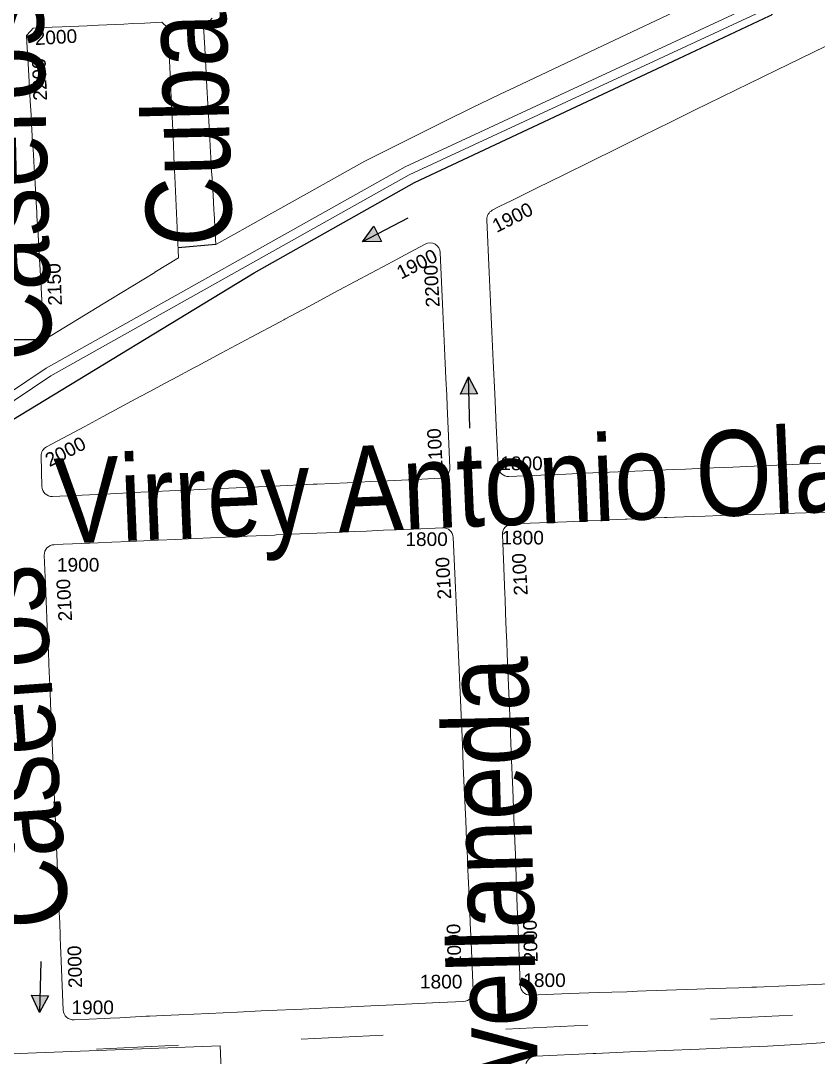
# Model space of a CAD drawing. Header units: millimetres. Extents: x 11558 to 23675, y 49449 to 61482.
# Drawn here: x 19171.9 to 19405.4, y 55759.5 to 56063.2 of the extents above; entities that cross this region are included whole.
import ezdxf

# ---------------------------------------------------------------- set-up
doc = ezdxf.new("R2010")
doc.units = ezdxf.units.MM
doc.linetypes.add('ACAD_ISO03W100', pattern=[30, 12, -18])
for name, color, linetype in [('0. plano base - nombres calles', 22, 'Continuous'), ('0. Plano Base - PLANO', 254, 'Continuous'), ('0. Plano base - sentido calles', 253, 'Continuous'), ('0. vias del tren', 252, 'VÍAS'), ('0.BARRIOS - DIVISIÓN', 12, 'ACAD_ISO03W100'), ('7. puesta en valor CC la lucila', 212, 'Continuous'), ('numeración', 7, 'Continuous')]:
    doc.layers.add(name, color=color, linetype=linetype)
doc.layers.add('Linea 184 IDA', color=7, linetype='Continuous', true_color=0x3d3d3d)
doc.layers.get('7. puesta en valor CC la lucila').off()
doc.styles.get("Standard").update_dxf_attribs({"font": 'arial.ttf'})
doc.linetypes.add('VÍAS', pattern='A,0.15,[130,ltypeshp.shx,S=0.25,R=0,X=0,Y=0],0.15', length=0.3)

# ---------------------------------------------------------------- blocks, each defined once
blk = doc.blocks.new('MANZANAS')
at = {"layer": '0. Plano Base - PLANO', "color": 0, "linetype": 'VÍAS', "lineweight": 5, "ltscale": 4}
for points in [[(5638521.01, 6179852.54), (5638443.65, 6179752.06), (5638377.59, 6179651.23), (5638340.19, 6179582.84), (5638322.33, 6179538.74), (5638313.75, 6179517.56), (5638304.57, 6179494.88), (5638295.85, 6179465.56), (5638277.52, 6179391.47), (5638271.99, 6179354.9), (5638265.44, 6179267.8), (5638261.95, 6179205.01), (5638248.6, 6178985.17), (5638230.1, 6178585.9), (5638216.19, 6178231.93), (5638207.85, 6178052.52), (5638205.17, 6177994.89)], [(5638523.21, 6179851.07), (5638445.8, 6179750.53), (5638379.86, 6179649.87), (5638342.58, 6179581.7), (5638324.78, 6179537.75), (5638316.2, 6179516.57), (5638307.07, 6179494.01), (5638298.4, 6179464.87), (5638280.11, 6179390.95), (5638274.62, 6179354.6), (5638268.08, 6179267.63), (5638264.59, 6179204.86), (5638251.24, 6178985.03), (5638232.74, 6178585.79), (5638218.83, 6178231.82), (5638210.49, 6178052.39), (5638207.81, 6177994.74)]]:
    blk.add_lwpolyline(points, dxfattribs=at)
at = {"layer": '0. Plano Base - PLANO', "color": 0, "linetype": 'Continuous', "lineweight": 5}
for points in [[(5638591.74, 6179731.13), (5638584.42, 6179726.92), (5638576.63, 6179722.44), (5638572.93, 6179720.32), (5638569.36, 6179718.27), (5638564.47, 6179715.46), (5638561.7, 6179713.87), (5638560.52, 6179713.19), (5638557.29, 6179711.34), (5638554.24, 6179709.59), (5638546.57, 6179705.18), (5638531.64, 6179696.6), (5638526.92, 6179693.89), (5638518.44, 6179689.02), (5638512.45, 6179685.58, -0.412404), (5638508.36, 6179686.67), (5638502.27, 6179697.12), (5638497.62, 6179705.12), (5638492.75, 6179713.46), (5638488.45, 6179720.86), (5638484.01, 6179728.49), (5638479.72, 6179735.93), (5638472.04, 6179749.33, -0.288784), (5638472.17, 6179752.53), (5638473.46, 6179754.39), (5638475.88, 6179757.69), (5638480.79, 6179764.38), (5638485.96, 6179771.43), (5638491.19, 6179778.55), (5638496.26, 6179785.47), (5638498.95, 6179789.14), (5638500.51, 6179791.26), (5638501.31, 6179792.35), (5638506.59, 6179799.55), (5638511.21, 6179805.85), (5638527.06, 6179827.29), (5638545.99, 6179852.8, -0.539953)], [(5638670.3, 6179600.43), (5638660.5, 6179594.75), (5638653.27, 6179590.55), (5638645.7, 6179586.22), (5638644.53, 6179585.56), (5638641.21, 6179583.68), (5638638.03, 6179581.89), (5638634.83, 6179580.08), (5638630.55, 6179577.67), (5638617.55, 6179570.33), (5638615.37, 6179569.1), (5638612.65, 6179567.56), (5638608.85, 6179565.42), (5638605.42, 6179563.49), (5638598.03, 6179559.31), (5638588.12, 6179553.71, -0.413955), (5638584.03, 6179554.85), (5638581.31, 6179559.65), (5638577.14, 6179567.03), (5638572.72, 6179574.84), (5638568.48, 6179582.34), (5638566.82, 6179585.26), (5638565.02, 6179588.45), (5638564.31, 6179589.7), (5638560.88, 6179595.69), (5638559.99, 6179597.25), (5638556.99, 6179602.5), (5638555.75, 6179604.66), (5638551.45, 6179612.19), (5638547.65, 6179618.82), (5638547.06, 6179619.86), (5638542.74, 6179627.41), (5638538.4, 6179634.99), (5638535.91, 6179639.35), (5638534.29, 6179642.18), (5638532.57, 6179645.18), (5638529.99, 6179649.69), (5638528.01, 6179653.17), (5638527.22, 6179654.54), (5638523.48, 6179661.07), (5638523.39, 6179661.23), (5638521.02, 6179665.37), (5638518.6, 6179669.6, -0.415007), (5638519.72, 6179673.7), (5638531.27, 6179680.26), (5638533.56, 6179681.58), (5638538.49, 6179684.42), (5638546.51, 6179689.04), (5638548.41, 6179690.14), (5638548.93, 6179690.43), (5638554.01, 6179693.36), (5638558.4, 6179695.89), (5638559.02, 6179696.25), (5638560.99, 6179697.38), (5638565.7, 6179700.05), (5638568.78, 6179701.78), (5638572.65, 6179703.95), (5638576.27, 6179705.98), (5638584.06, 6179710.36), (5638591.66, 6179714.62), (5638594.5, 6179716.22), (5638600.26, 6179719.45)], [(5638596.53, 6179534.38, -0.414927), (5638597.62, 6179538.48), (5638612.3, 6179546.94), (5638612.99, 6179547.34), (5638621.59, 6179552.3), (5638630.46, 6179557.41), (5638639.21, 6179562.43), (5638648.13, 6179567.54), (5638656.59, 6179572.41), (5638665.08, 6179577.51), (5638673.77, 6179582.73)]]:
    blk.add_lwpolyline(points, format="xyb", dxfattribs=at)
at = {"layer": '0. Plano Base - PLANO', "color": 0}
blk.add_lwpolyline([(5638258.35, 6179362.6), (5638281.02, 6179375.17, 0.218857), (5638282.5, 6179377.19), (5638287.86, 6179403.22), (5638311.07, 6179495.16), (5638345.81, 6179581.35), (5638375.64, 6179633.1), (5638418.77, 6179704.16), (5638448.18, 6179749.19), (5638500.12, 6179817.15), (5638517.95, 6179840.46, 0.823097), (5638514.05, 6179844.87), (5638494.51, 6179833.39)], format="xyb", dxfattribs=at)
at = {"layer": '0. Plano Base - PLANO', "color": 0, "linetype": 'Continuous', "lineweight": 5}
blk.add_lwpolyline([(5638492.64, 6179828.52), (5638482.08, 6179814.66), (5638471.42, 6179800.66), (5638461.47, 6179787.6), (5638458.56, 6179783.77), (5638456.52, 6179781.04), (5638453.03, 6179776.38), (5638447.7, 6179769.07), (5638441.3, 6179760.29), (5638436.02, 6179753.05), (5638432.41, 6179748.11), (5638421.13, 6179730.93), (5638413.71, 6179719.63), (5638412.77, 6179718.2), (5638409.78, 6179713.65), (5638409.35, 6179712.99), (5638404.95, 6179706.3), (5638403.19, 6179709.27), (5638402.21, 6179710.93), (5638400.28, 6179714.17), (5638399.84, 6179714.92), (5638398.53, 6179717.12), (5638395.02, 6179723.04), (5638393.96, 6179724.82), (5638391.85, 6179728.38), (5638391.16, 6179729.54), (5638389.16, 6179732.91), (5638386.43, 6179737.52), (5638384.85, 6179740.17), (5638380.45, 6179747.59), (5638380.12, 6179748.15), (5638375.58, 6179755.81), (5638373.93, 6179758.58), (5638373.07, 6179760.02), (5638372.49, 6179761), (5638373.42, 6179764.62)], dxfattribs=at)
blk.add_lwpolyline([(5638385.04, 6179677.9), (5638373.23, 6179658.37), (5638367.28, 6179668.34), (5638362.72, 6179675.98), (5638361.18, 6179678.57), (5638358.42, 6179683.2), (5638356.53, 6179686.36), (5638354.65, 6179689.51), (5638354.05, 6179690.52), (5638351.86, 6179694.2), (5638349.67, 6179697.87), (5638346.48, 6179703.22), (5638345.35, 6179705.12), (5638343.52, 6179708.18), (5638340.78, 6179712.77), (5638339.41, 6179715.08), (5638337.37, 6179718.51), (5638336.33, 6179720.25), (5638332.6, 6179726.49), (5638328.51, 6179733.36), (5638327.47, 6179735.1), (5638327.93, 6179736.76), (5638328.24, 6179737.86), (5638330.25, 6179739.02), (5638333.09, 6179740.67), (5638335.63, 6179742.14), (5638341.96, 6179745.8), (5638344.81, 6179747.45), (5638351.27, 6179751.19), (5638353.55, 6179752.51), (5638356.64, 6179754.3), (5638360.89, 6179756.76), (5638363.26, 6179756.15), (5638367.04, 6179749.62), (5638368.09, 6179747.81), (5638370.05, 6179744.43), (5638371.96, 6179741.14), (5638374.02, 6179737.58), (5638376.29, 6179733.68), (5638378.33, 6179730.15), (5638380.48, 6179726.45), (5638382.14, 6179723.58), (5638383.35, 6179721.49), (5638385.14, 6179718.41), (5638393.74, 6179703.59), (5638393.72, 6179703.58), (5638397.08, 6179697.79), (5638392.82, 6179690.82), (5638392.84, 6179690.78)], close=True, dxfattribs=at)
for points in [[(5638494.83, 6179675.81), (5638490.22, 6179673.13), (5638488.42, 6179672.09), (5638479.85, 6179667.11), (5638477.08, 6179665.51), (5638474.43, 6179663.97), (5638471.22, 6179662.11), (5638463.64, 6179657.7), (5638462.67, 6179657.14), (5638459.04, 6179655.04), (5638456.08, 6179653.32), (5638448.76, 6179649.07), (5638441.25, 6179644.71), (5638433.78, 6179640.38), (5638430.99, 6179638.75), (5638426.23, 6179635.99), (5638418.95, 6179631.77), (5638409.69, 6179626.39), (5638396.57, 6179618.78, -0.420992), (5638392.43, 6179619.93), (5638388.14, 6179627.73, -0.282883), (5638388.29, 6179630.87), (5638395.44, 6179641.32), (5638398.9, 6179646.39), (5638401.91, 6179650.78), (5638405.04, 6179655.35), (5638408.49, 6179660.4), (5638410.41, 6179663.21), (5638411.98, 6179665.49), (5638415.92, 6179671.25), (5638416.52, 6179672.14), (5638421.06, 6179678.77), (5638426.68, 6179686.99), (5638432.11, 6179694.93), (5638432.8, 6179695.93), (5638432.97, 6179696.19), (5638437.48, 6179702.78), (5638443.11, 6179711.01), (5638452.31, 6179724.47), (5638454.14, 6179727.13), (5638455.45, 6179729.04), (5638459.3, 6179734.68, -0.552065), (5638464.38, 6179734.49), (5638472.99, 6179719.58), (5638474.11, 6179717.65), (5638478.38, 6179710.25), (5638482.84, 6179702.54), (5638485.29, 6179698.3), (5638486.9, 6179695.51), (5638491.29, 6179687.91), (5638495.92, 6179679.9, -0.41366)], [(5638571.53, 6179542.99), (5638565.48, 6179539.48), (5638561.88, 6179537.38), (5638556.79, 6179534.43), (5638553.87, 6179532.73), (5638548.05, 6179529.34), (5638539.64, 6179524.45), (5638537.3, 6179523.09), (5638530.73, 6179519.27), (5638522.18, 6179514.3), (5638520.24, 6179513.18), (5638514.24, 6179509.69), (5638514.22, 6179509.68), (5638507, 6179505.48), (5638499.37, 6179501.04), (5638495.49, 6179498.82), (5638491.89, 6179496.76), (5638491.38, 6179496.45), (5638491.11, 6179496.29), (5638489.83, 6179495.54), (5638488.4, 6179494.7), (5638484.44, 6179492.36), (5638481.97, 6179490.92), (5638480.44, 6179490.04), (5638472.82, 6179485.61, -0.415901), (5638468.71, 6179486.71), (5638461.57, 6179499.16), (5638460.31, 6179501.36), (5638459.41, 6179502.92), (5638458.02, 6179505.34), (5638457.6, 6179506.08), (5638456.25, 6179508.43), (5638455.02, 6179510.57), (5638454.66, 6179511.21), (5638452.94, 6179514.2), (5638448.47, 6179522), (5638445.97, 6179526.36), (5638444.08, 6179529.65), (5638442.66, 6179532.12), (5638441.17, 6179534.71), (5638439.64, 6179537.39), (5638435.36, 6179544.85), (5638433.74, 6179547.66), (5638431.69, 6179551.23), (5638430.99, 6179552.45), (5638428.36, 6179557.04), (5638426.65, 6179560.01), (5638422.44, 6179567.35), (5638420.29, 6179571.1), (5638419.42, 6179572.63), (5638418.14, 6179574.84), (5638416.51, 6179577.69), (5638413.95, 6179582.16), (5638407.81, 6179592.85), (5638406.48, 6179595.18), (5638405.54, 6179596.81), (5638402.36, 6179602.35, -0.413697), (5638403.47, 6179606.44), (5638405.75, 6179607.76), (5638408.1, 6179609.11), (5638410.44, 6179610.46), (5638414.68, 6179612.91), (5638418.14, 6179614.9), (5638422.64, 6179617.49), (5638429.89, 6179621.67), (5638434.36, 6179624.25), (5638437.55, 6179626.08), (5638445.02, 6179630.38), (5638452.48, 6179634.68), (5638457.04, 6179637.31), (5638459.46, 6179638.7), (5638459.85, 6179638.93), (5638467.79, 6179643.5), (5638475.02, 6179647.67), (5638479.84, 6179650.44), (5638482.8, 6179652.15), (5638487.14, 6179654.65), (5638490.32, 6179656.49), (5638494.71, 6179659.01), (5638502.13, 6179663.28, -0.414028), (5638506.22, 6179662.18), (5638513.59, 6179649.42), (5638517.87, 6179641.99), (5638522.27, 6179634.37), (5638526.73, 6179626.65), (5638531.11, 6179619.04), (5638535.45, 6179611.52), (5638537.99, 6179607.12), (5638539.66, 6179604.22), (5638543.93, 6179596.82), (5638547.69, 6179590.31), (5638550.57, 6179585.31), (5638552.47, 6179582.01), (5638552.97, 6179581.15), (5638553.97, 6179579.43), (5638556.82, 6179574.48), (5638561.04, 6179567.16), (5638562.75, 6179564.21), (5638565.53, 6179559.38), (5638572.62, 6179547.09, -0.413235)]]:
    blk.add_lwpolyline(points, format="xyb", close=True, dxfattribs=at)
at = {"layer": '0. Plano Base - PLANO', "color": 0}
for points in [[(5638404.95, 6179706.3), (5638395.58, 6179700.36)], [(5638373.23, 6179658.37), (5638360.39, 6179651.7)]]:
    blk.add_lwpolyline(points, dxfattribs=at)

msp = doc.modelspace()

# ---------------------------------------------------------------- hatches: boundary and pattern name
at = {"layer": '0. Plano base - sentido calles', "linetype": 'Continuous', "lineweight": 25, "ltscale": 2, "true_color": 0x1a1a1a}
h = msp.add_hatch(color=250, dxfattribs=at)
h.dxf.hatch_style = 1
h.paths.add_polyline_path([(19271.96, 55998.43), (19277.55, 55998.52), (19276.4, 56000.74)])
h.paths.add_polyline_path([(19271.96, 55998.43), (19276.4, 56000.74), (19275.25, 56002.96)])
h = msp.add_hatch(color=250, dxfattribs=at)
h.dxf.hatch_style = 1
h.paths.add_polyline_path([(19303.04, 55958.84), (19300.66, 55953.79), (19303.15, 55953.85)])
h.paths.add_polyline_path([(19303.04, 55958.84), (19303.15, 55953.85), (19305.65, 55953.9)])
h = msp.add_hatch(color=250, dxfattribs=at)
h.dxf.hatch_style = 1
h.paths.add_polyline_path([(19177.4, 55772.6), (19180.02, 55777.53), (19177.52, 55777.6)])
h.paths.add_polyline_path([(19177.4, 55772.6), (19177.52, 55777.6), (19175.02, 55777.66)])

# ---------------------------------------------------------------- linework, layer by layer
at = {"layer": '0. Plano base - sentido calles', "color": 250, "linetype": 'Continuous', "lineweight": 25, "ltscale": 2, "true_color": 0x1a1a1a}
for points in [[(19285.27, 56005.34), (19271.96, 55998.43), (19275.25, 56002.96), (19277.55, 55998.52), (19271.96, 55998.43)], [(19303.38, 55943.85), (19303.04, 55958.84), (19305.65, 55953.9), (19300.66, 55953.79), (19303.04, 55958.84)], [(19177.77, 55787.59), (19177.4, 55772.6), (19175.02, 55777.66), (19180.02, 55777.53), (19177.4, 55772.6)]]:
    msp.add_lwpolyline(points, dxfattribs=at)
at = {"layer": '0. vias del tren', "color": 252, "lineweight": 13, "ltscale": 5}
for points in [[(19399.43, 56073.87), (19284.45, 56020.37), (19179.34, 55961.35), (19114.63, 55917.9), (19078.44, 55887), (19061.07, 55872.16), (19042.46, 55856.27), (19021.21, 55834.28), (18970.78, 55776.97), (18949.02, 55747.07), (18903.05, 55672.8), (18871, 55618.7), (18757.81, 55429.76), (18557.32, 55083.99), (18381.78, 54776.29), (18291.66, 54620.93), (18262.71, 54571.02)], [(19400.7, 56071.54), (19285.66, 56018.01), (19180.73, 55959.09), (19116.23, 55915.79), (19080.16, 55884.99), (19062.79, 55870.15), (19044.28, 55854.34), (19023.15, 55832.48), (18972.85, 55775.32), (18951.22, 55745.59), (18905.31, 55671.43), (18873.28, 55617.34), (18760.08, 55428.42), (18559.61, 55082.67), (18384.07, 54774.98), (18293.95, 54619.6), (18264.99, 54569.67)]]:
    msp.add_lwpolyline(points, dxfattribs=at)
at = {"layer": '0.BARRIOS - DIVISIÓN', "color": 14, "lineweight": 18, "ltscale": 2}
msp.add_lwpolyline([(21185.39, 56161.52), (21178.83, 56000.77), (21300.45, 55999.5), (21270.69, 55899.86), (21171.53, 55912.66), (21162.25, 55848.43), (21316.32, 55824.7), (21324.08, 55861.86), (21338.64, 55861.3), (21331.71, 55780.29), (21308.87, 55782.23), (21312.44, 55804.88), (21216.26, 55816.03), (21208.47, 55759.38), (21183.69, 55761.94), (21190.38, 55818.05), (20969.49, 55832.27), (20681.41, 55821.47), (19757.42, 55789.39), (18967.23, 55750.75), (18450.62, 55734.7), (17997.13, 55715.25), (17552.48, 55699.13), (17505.57, 56634.4)], dxfattribs=at)
at = {"layer": 'Linea 184 IDA', "lineweight": 15}
msp.add_lwpolyline([(16878.08, 55675.73), (16878.08, 55675.73), (17560.61, 55699.89), (18038.89, 55717.75), (18690.12, 55742.26), (19230.3, 55762.91), (19236.52, 55614.09), (19251.64, 55253.73), (19262.26, 55226.04), (19274.53, 55208.74), (19283.65, 54973.8), (19287.89, 54757.11), (19014.44, 54750.37), (18782.58, 54745.19), (18798.61, 54167.16), (18802.28, 53937.09), (19426.76, 53949.15), (19593.58, 53953.2), (19584.37, 53851.92), (19560.85, 53617.56), (19560.94, 53604.07), (19532.14, 53324.74)], dxfattribs=at)

# ---------------------------------------------------------------- block references
at = {"layer": '0. Plano Base - PLANO', "color": 28, "lineweight": 5, "true_color": 0x0d0d0d, "rotation": 332.5463477508169}
msp.add_blockref('MANZANAS', (-7833237.48, -2828296.13), dxfattribs=at)
at = {"layer": '7. puesta en valor CC la lucila', "color": 250, "lineweight": 30, "rotation": 332.5463477508169}
msp.add_blockref('MANZANAS', (-7833237.48, -2828296.13), dxfattribs=at)

# ---------------------------------------------------------------- texts
at = {"layer": '0. plano base - nombres calles', "color": 250, "lineweight": 15, "true_color": 0x1a1a1a, "char_height": 25, "attachment_point": 1}
for s, width, insert, rotation in [('{\\fArial Narrow|b0|i0|c0|p34;Caseros}', 329.255, (19156.04, 55962.97), 91.4248), ('{\\fArial Narrow|b0|i0|c0|p34;Cuba}', 329.255, (19208.83, 55996.65), 91.4248), ('{\\fArial Narrow|b0|i0|c0|p34;Virrey Antonio Olaguer Feliú}', 385.6008, (19181.35, 55934.88), 2.3864), ('{\\fArial Narrow|b0|i0|c0|p34;Caseros}', 329.255, (19161.13, 55796.24), 94.086), ('{\\fArial Narrow|b0|i0|c0|p34;Nicolás Avellaneda}', 329.255, (19301.35, 55632.91), 91.4248)]:
    msp.add_mtext_dynamic_manual_height_columns(s, width=width, gutter_width=12.5, heights=[0], dxfattribs=dict(at, insert=insert, rotation=rotation))
at = {"layer": 'numeración', "color": 251, "true_color": 0x606162, "char_height": 4, "attachment_point": 1}
for s, insert, rotation in [('2000', (19175.87, 56060), 3.3693), ('2200', (19175.62, 56039.66), 92.2018), ('1900', (19309.43, 56004.53), 26.9171), ('1900', (19281.45, 55990.88), 26.9171), ('2150', (19179.97, 55979.62), 92.2018), ('2200', (19290.58, 55979.1), 93.1868), ('2000', (19178.51, 55935.91), 26.9171), ('2100', (19291.52, 55931.24), 93.1868), ('2100', (19293.99, 55893.54), 93.1653), ('2100', (19316.36, 55894.68), 93.1653), ('2100', (19182.96, 55887.15), 93.1653), ('2000', (19296.91, 55786.16), 91.5859), ('2000', (19319.28, 55787.3), 91.5859), ('2000', (19185.88, 55779.76), 91.5859)]:
    msp.add_mtext_dynamic_manual_height_columns(s, width=16.0314, gutter_width=12.5, heights=[0], dxfattribs=dict(at, insert=insert, rotation=rotation))
for s, insert in [('1800', (19312.3, 55935.51)), ('1800', (19284.52, 55913.29)), ('1800', (19312.65, 55913.73)), ('1900', (19182.48, 55905.78)), ('1800', (19288.78, 55783.67)), ('1800', (19319.05, 55784.1)), ('1900', (19186.74, 55776.15))]:
    msp.add_mtext_dynamic_manual_height_columns(s, width=16.0314, gutter_width=12.5, heights=[0], dxfattribs=dict(at, insert=insert))

doc.saveas('drawing.dxf')
